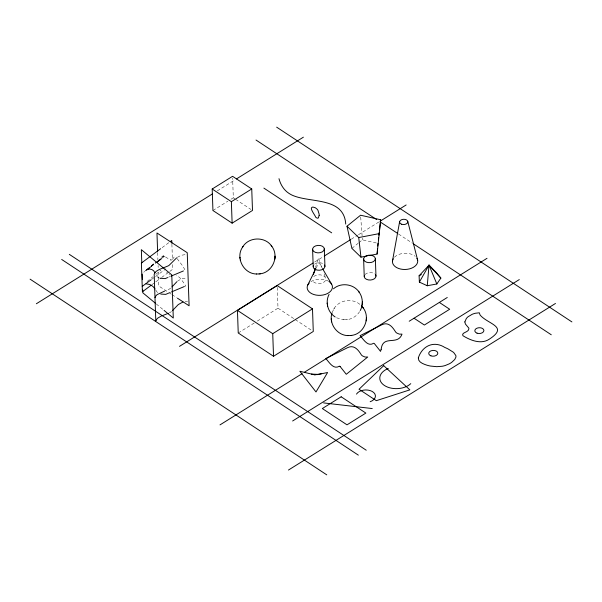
<?xml version="1.0" encoding="UTF-8"?>
<svg xmlns="http://www.w3.org/2000/svg" width="602" height="602" viewBox="0 0 602 602"><rect width="100%" height="100%" fill="white"/><g stroke="black" fill="none" stroke-linecap="round" stroke-linejoin="round"><path stroke-width="0.45" stroke-dasharray="3.01 2.26" d="M315.493 267.514L318.262 258.085L321.965 268.056M332.146 312.551L334.027 308.615M316.155 268.071L318.932 262.472L322.108 267.898M334.102 308.495C339.468 299.608 352.975 297.817 360.508 304.928M359.635 311.618C356.994 315.854 352.456 318.857 347.512 319.602M333.726 309.082L334.396 308.043M172.375 259.462L174.226 256.949A2.859 1.467 58 0 1 175.197 257.107M143.773 272.209L144.713 271.397M151.463 265.693L154.955 262.735M161.246 257.408L163.345 255.632L169.516 259.447M147.084 281.525L152.885 276.754M155.79 274.369L160.862 270.185M351.892 248.363L358.198 243.253M358.897 242.681L362.404 239.844L377.063 243.155M150.959 266.408L155.993 262.352M162.465 257.137L163.902 255.978L162.48 257.122M151.11 266.257L155.376 262.833M177.47 281.202L181.194 278.974L186.748 277.868M170.69 288.11L169.997 288.629A11.611 7.435 -2 0 1 168.876 289.321L165.753 290.676M171.502 311.475L170.817 311.986A11.611 7.435 -2 0 1 169.689 312.679L169.282 312.889M151.298 266.377L155.692 263.036M151.403 266.295L155.76 262.976M162.134 247.625L169.538 242.124M151.839 279.238L154.804 277.04M155.542 276.491L165.911 268.785M152.028 284.611L154.992 282.413M155.73 281.864L160.915 278.011M161.66 277.462L169.064 271.961M169.802 271.412L172.766 269.207L172.601 264.571M177.281 257.34L181.322 255.271L185.935 254.503M217.307 190.879L234.84 179.938M212.942 210.504L227.827 201.218M230.957 199.27L233.313 197.802L232.628 178.177M314.695 262.013L323.447 256.557M351.282 239.19L357.641 235.224M358.438 234.727L379.117 221.829M238.234 332.989L254.142 323.071M257.317 321.084L277.996 308.186L277.266 287.395M168.492 277.221L170.155 276.521M168.214 293.325L170.705 292.271M184.001 286.672L185.664 285.973L184.362 283.67L180.261 278.199L176.702 275.114M343.667 319.782L346.526 319.73M185.085 301.482L187.561 301.233M346.459 319.737L347.655 319.579M336.548 317.788L343.245 319.752M343.102 319.745L343.772 319.79M159.372 278.086L157.446 277.003L155.858 274.535M171.239 294.145L158.823 286.048L158.334 272.081M172.021 294.649L176.672 297.681M398.562 234.043L412.656 243.343M233.313 197.802L234.848 198.81M235.615 199.322L250.959 209.443M277.996 308.186L294.461 319.052M295.243 319.564L311.716 330.43M169.027 274.444L169.561 274.881M156.294 303.965L163.375 309.819M177.161 258.687L182.444 265.602A33.095 17.014 58 0 1 184.475 269.026L185.115 270.223M157.521 292.67L155.783 290.164M166.731 272.089L167.318 272.774M324.132 273.865L325.674 278.019M360.703 217.044L362.201 237.105M362.269 238.016L362.404 239.844M171.894 244.179L172.443 259.936M157.649 252.531L157.912 259.974M158.108 265.565L158.168 267.423M364.925 274.625A5.869 3.755 -2 0 1 374.768 273.91M394.453 257.212A12.65 8.097 -2 0 1 415.214 256.317M314.605 264.15A5.869 3.755 -2 0 1 323.47 263.917M310.933 281.668A12.642 8.097 -2 0 1 328.812 281.397M313.71 276.506A6.87 4.395 -2 0 1 324.493 276.446A6.87 4.395 -2 0 1 321.701 283.181A6.87 4.395 -2 0 1 312.235 280.065M164.474 256.339L162.277 258.017L164.474 256.339"/><path stroke-width="0.9" d="M260.207 273.812C272.826 272.405 279.539 255.82 271.562 246.007M360.252 310.549C363.457 304.717 362.908 297.087 358.867 291.789M351.583 335.404C364.202 333.997 370.915 317.412 362.938 307.599M275.016 257.016L275.024 256.625M275.024 256.467L275.024 256.068M362.329 302.806L362.329 302.415M362.329 302.257L362.329 301.858M366.392 318.608L366.4 318.217M366.392 318.059L366.4 317.668M274.926 258.348L274.956 257.957M274.971 257.799L275.001 257.408M362.238 304.138L362.269 303.747M362.276 303.589L362.314 303.197M366.302 319.94L366.332 319.557M366.347 319.391L366.377 319M369.034 255.602L377.093 254.059L377.537 248.709M377.755 246.037L377.981 243.358M377.093 254.059L380.675 219.76L360.568 215.215L346.993 226.217L351.892 248.363L360.967 257.152L367.243 255.948M427.262 285.747L429.015 265.143L436.33 272.593L440.86 278.116L436.826 283.971L427.262 285.747L419.376 282.105L419.097 275.791L429.015 265.143L440.86 278.116M378.395 239.731L378.598 237.918M378.914 235.194L379.222 232.47M379.531 229.746L380.675 219.76M274.798 259.281L274.881 258.74M362.103 305.071L362.186 304.529M366.166 320.874L366.257 320.332M392.481 260.982L399.608 221.792M331.988 313.078C328.534 323.432 336.924 335.367 347.843 335.6M313.476 274.369L315.245 268.372M428.421 266.746L429.015 265.143L436.826 283.971M154.992 297.644L155.715 296.169A10.655 6.818 -2 0 1 157.182 294.596L164.76 291.037M329.061 294.386C325.012 302.053 327.812 312.378 335.156 316.968M307.84 284.881L315.764 268.876M242.651 247.023C235.201 257.573 243.569 273.865 256.467 274M419.376 282.105L429.015 265.143M242.726 246.903C248.844 236.578 265.452 236.315 271.893 246.451M242.35 247.49L243.02 246.444M171.999 286.913L176.883 281.706M172.488 310.602L178.282 304.559L182.955 302.001M176.649 257.837L169.185 265.264A11.611 7.435 -2 0 1 168.056 265.956L159.259 269.5L156.369 271.231A10.655 6.818 -2 0 0 154.902 272.811L154.172 274.279L155.805 321.001L156.535 319.534A10.655 6.818 -2 0 1 158.002 317.961L161.411 315.99L168.425 313.296M333.44 288.825C340.898 282.172 353.743 283.851 359.206 292.241M146.911 269.726L149.1 268.056M157.152 261.915L160.817 259.131M147.054 269.613L150.681 266.852M156.49 262.427L161.569 258.551M160.651 248.724L141.402 263.029L142.403 291.767L151.29 285.16M170.283 241.575L171.758 240.469L171.856 243.253M142.215 286.394L151.102 279.787M145.601 270.719C148.596 267.724 153.51 268.981 154.955 272.834M212.19 189.013L232.56 176.311L251.741 188.96L252.494 210.452L232.124 223.161L212.942 210.504L212.19 189.013L231.371 201.67L232.124 223.161M36.361 303.754L212.521 193.859M236.435 178.945L303.393 137.173M231.371 201.67L251.741 188.96M179.494 346.361L313.108 263.006M324.237 256.061L350.484 239.686M379.915 221.333L406.154 204.958M237.444 310.384L277.206 285.589L312.498 308.864L313.281 331.461L273.526 356.264L238.234 332.989L237.444 310.384L272.736 333.666L273.526 356.264M272.736 333.666L312.498 308.864M220.001 424.884L302.106 373.669M304.492 372.179L487.033 258.303M409.202 321.235L447.263 297.493M292.625 420.986L519.293 279.584M288.463 470.042L555.488 303.461M419.097 275.791L421.362 274.52M167.665 277.567L165.166 278.621L160.222 278.274M170.983 276.167L183.452 270.923M168.214 293.325L165.716 294.37L160.772 294.077M171.532 291.925L184.001 286.672M317.096 374.662L327.601 372.51L315.99 391.947L299.871 371.253L314.432 374.805M346.993 226.217L358.717 237.557L379.531 233.561M314.778 374.903L321.468 373.767M256.362 273.993L259.221 273.94M347.73 335.592L350.59 335.532M259.146 273.948L260.35 273.797M350.522 335.547L351.718 335.389M311.475 374.083L318.405 374.399M146.053 283.805L149.853 284.52L152.569 286.168A7.57 3.89 58 0 1 153.781 287.38L155.038 289.005M171.254 259.966L170.449 259.816M323.658 402.919L372.247 408.555M177.455 298.193L189.096 305.778L187.245 252.712L156.971 232.982L157.619 251.598M276.657 127.157L571.9 321.912M256.023 140.025L376.634 219.579M380.547 222.161L397.779 233.531M413.439 243.863L551.274 334.78M439.347 302.43L449.679 309.247L424.365 325.035L414.033 318.225M263.879 188.11L331.679 232.839M69.305 254.353L366.234 450.213M61.682 259.462L358.34 455.135M30.1 279.162L326.751 474.843M340.055 366.422L346.278 374.286L367.747 357.016L365.083 357.039L362.57 355.97A5.945 3.055 58 0 1 361.388 354.947C358.446 350.116 354.187 344.412 347.685 347.617L325.817 358.551C329.286 362.261 333.403 369.944 339.355 366.189A2.077 1.069 58 0 1 340.055 366.422M155.587 303.378L142.847 292.828L142.742 290.013M164.083 310.406L173.286 318.029L171.773 274.881L141.335 249.679L141.794 262.811M361.358 305.741L363.269 308.043M358.461 291.248L358.784 291.684M362.524 307.05L362.855 307.487M271.148 245.458L271.479 245.894M322.559 268.673L331.642 284.182M278.982 178.689C280.472 184.445 283.723 189.901 288.749 193.227A27.594 17.669 -2 0 0 292.218 195.198C310.218 203.325 343.953 196.636 345.736 224.064M407.802 221.528L417.653 260.184M331.612 321.551L331.702 321.927M327.548 305.741L327.631 306.125M240.236 259.951L240.326 260.335M331.393 320.234L331.454 320.618M331.476 320.783L331.536 321.167M358.717 237.557L360.967 257.152M331.281 318.902L331.311 319.293M331.326 319.451L331.356 319.843M327.217 303.092L327.247 303.491M327.255 303.641L327.285 304.04M239.905 257.302L239.935 257.701M239.95 257.859L239.98 258.25M375.362 258.755A5.869 3.755 -2 0 1 366.603 262.239A5.869 3.755 -2 0 1 366.513 255.73A5.869 3.755 -2 0 1 375.362 258.755L375.964 276.13M363.623 259.063L364.233 276.438M324.335 248.965A5.869 3.755 -2 0 1 315.576 252.449A5.869 3.755 -2 0 1 315.486 245.94A5.869 3.755 -2 0 1 324.335 248.965L324.945 266.34M312.596 249.273L313.206 266.648M142.185 274.068L142.388 279.697M356.489 394.122A9.82 6.291 -2 0 1 372.186 391.443A9.82 6.291 -2 0 1 370.177 401.73M410.775 383.647A16.999 10.881 -2 0 1 384.294 385.4A16.999 10.881 -2 0 1 388.275 368.507M375.415 274.587A5.869 3.755 -2 0 1 370.569 280.028A5.869 3.755 -2 0 1 364.451 275.377M416.938 258.303A12.65 8.097 -2 0 1 405.078 269.478A12.65 8.097 -2 0 1 393.241 258.785M324.553 265.038A5.869 3.755 -2 0 1 319.331 270.245A5.869 3.755 -2 0 1 313.424 265.587M329.422 281.811A12.642 8.097 -2 0 1 328.873 292.707A12.642 8.097 -2 0 1 311.904 293.746A12.642 8.097 -2 0 1 309.217 283.038M464.849 321.912L465.406 324.026L468.732 328A3.905 2.498 -2 0 1 468.86 328.91C468.71 332.522 460.951 332.349 462.9 335.69C470.44 340.371 481.111 344.698 489.313 339.174C508.999 326.412 488.177 324.455 480.178 315.117A6.426 4.116 -2 0 1 479.869 314.379L479.327 312.792L475.347 313.258A17.526 11.22 -2 0 0 472.209 314.289L468.07 316.742A16.818 10.768 -2 0 0 466.309 318.563L464.849 321.912M319.165 215.388L318.338 217.954A3.898 2.002 58 0 1 317.404 218.127L316.863 217.962A4.267 2.19 58 0 1 315.757 217.254C315.147 215.253 309.052 207.878 312.19 207.171A12.025 6.178 58 0 1 313.273 207.141L315.433 207.825L317.209 209.263A3.642 1.874 58 0 1 317.946 210.301L319.09 213.958A11.408 5.862 58 0 1 319.165 215.388M418.315 357.912C418.104 362.291 423.379 363.954 426.728 365.136A26.857 17.195 -2 0 0 430.528 366.061L436.789 366.686L442.146 366.264A16.803 10.753 -2 0 0 445.269 365.504L449.137 363.901A21.792 13.944 -2 0 0 451.651 362.381L454.736 359.522L455.88 357.197A8.917 5.704 -2 0 0 455.834 355.541L453.637 352.411L448.023 348.904A51.396 32.899 -2 0 0 444.833 347.459C433.568 340.273 422.1 346.158 418.315 357.912M381.156 349.31L380.539 351.387L374.316 343.516A2.077 1.069 58 0 0 373.616 343.29C367.664 347.038 363.555 339.355 360.079 335.653L381.946 324.719C388.448 321.513 392.707 327.217 395.649 332.041A5.945 3.055 58 0 0 396.831 333.072L399.352 334.133L402.008 334.118C397.629 346.203 382.88 334.2 381.156 349.31M383.7 365.647L359.018 389.261L376.325 400.676L409.857 389.863L383.7 365.647M341.176 396.793L322.326 408.547L347.015 424.831L365.858 413.077L341.176 396.793M477.032 333.169A4.553 2.912 -2 0 0 483.91 330.573A4.553 2.912 -2 0 0 477.153 328.12A4.553 2.912 -2 0 0 477.032 333.169M430.934 355.85A4.553 2.912 -2 0 0 437.82 353.254A4.553 2.912 -2 0 0 431.055 350.8A4.553 2.912 -2 0 0 430.934 355.85M401.647 224.245A4.124 2.641 -2 0 0 407.832 221.837A4.124 2.641 -2 0 0 401.654 219.677A4.124 2.641 -2 0 0 401.647 224.245"/></g></svg>
